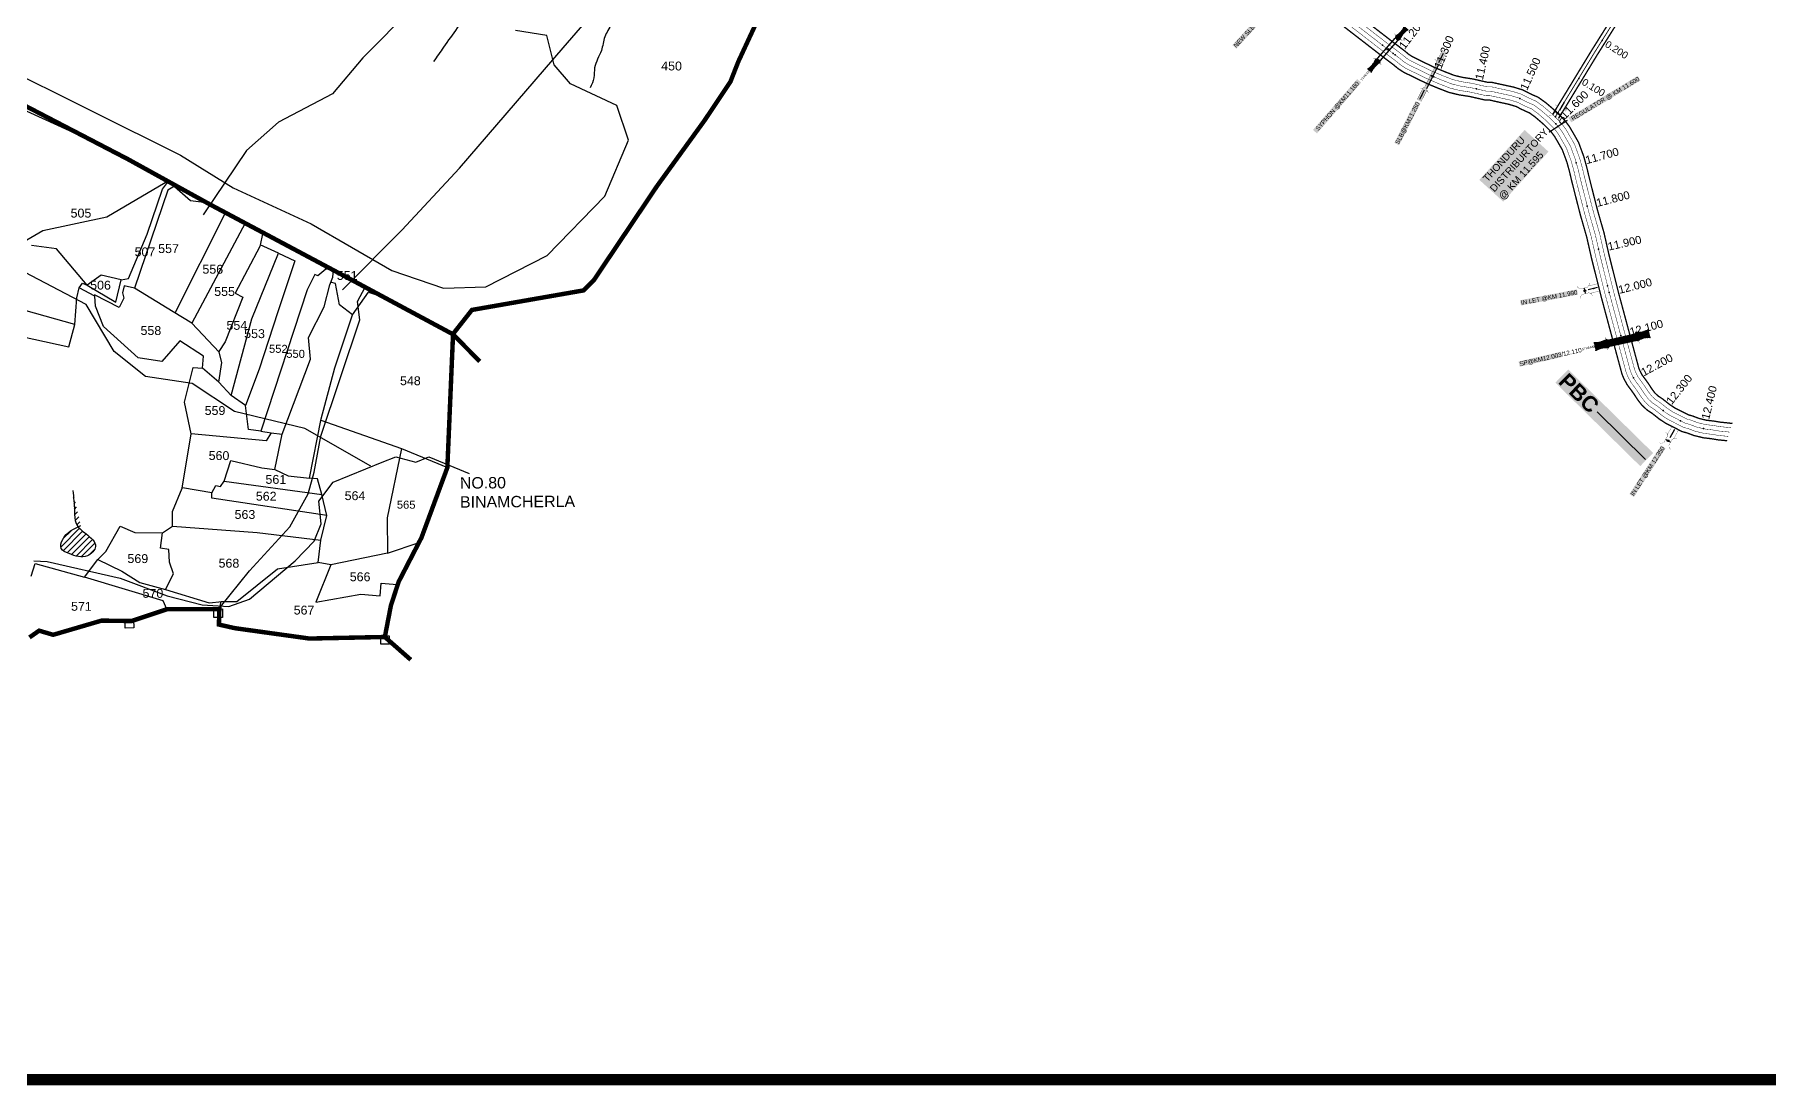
# Model space of a CAD drawing. Header units: inches. Extents: x 177544 to 239871, y 1610424 to 1630335.
# Drawn here: x 182886 to 186784, y 1612119 to 1614481 of the extents above; entities that cross this region are included whole.
import ezdxf
from ezdxf.enums import TextEntityAlignment as Align

# ---------------------------------------------------------------- set-up
doc = ezdxf.new("R2010")
doc.units = ezdxf.units.IN
doc.header["$MEASUREMENT"] = 0
for name, pattern in [('ACAD_ISO02W100', [15, 12, -3]), ('DASHED2', [0.375, 0.25, -0.125]), ('HIDDEN2', [0.1875, 0.125, -0.0625])]:
    doc.linetypes.add(name, pattern=pattern)
for name, color, linetype in [('CANAL1', 7, 'Continuous'), ('CSMark', 72, 'Continuous'), ('PLOT', 7, 'Continuous'), ('PLOT NO', 7, 'Continuous'), ('ROAD', 1, 'Continuous'), ('STREAM', 4, 'Continuous'), ('STRUCTURE', 5, 'Continuous'), ('text2', 7, 'Continuous'), ('Title', 7, 'Continuous'), ('VILLAGE BOUNDARY STONES', 1, 'Continuous'), ('VILLAGE BOUNDRY', 5, 'Continuous')]:
    doc.layers.add(name, color=color, linetype=linetype)
doc.styles.get("Standard").update_dxf_attribs({"font": 'arial.ttf'})
doc.dimstyles.get("Standard").update_dxf_attribs({"dimtxt": 0.18, "dimasz": 0.18, "dimexe": 0.18, "dimexo": 0.0625, "dimgap": 0.09, "dimtad": 0, "dimtih": 1, "dimtoh": 1, "dimdec": 4, "dimzin": 0, "dimdsep": 46, "dimtxsty": 'Standard', "dimcen": 0.09, "dimadec": 0, "dimazin": 0, "dimtfac": 1, "dimtdec": 4, "dimtofl": 0, "dimtmove": 0, "dimatfit": 3, "dimfxl": 1, "dimtolj": 1, "dimtzin": 0, "dimarcsym": 0})

# ---------------------------------------------------------------- blocks, each defined once
blk = doc.blocks.new('OT')
at = {"layer": 'STRUCTURE', "color": 190}
for points, const_width in [([(769751.4, 1706595.8), (769729.4, 1706595.8)], 0.5), ([(769751.4, 1706579), (769729.4, 1706579)], 0.5), ([(769775.2, 1706601.8), (769775.2, 1706597.8), (769769.2, 1706593.8), (769761.8, 1706593.8), (769754.4, 1706593.8), (769748.4, 1706597.8), (769748.4, 1706601.8)], 0.5), ([(769748.4, 1706573), (769748.4, 1706577), (769754.4, 1706581), (769761.8, 1706581), (769761.8, 1706581), (769761.8, 1706581), (769769.2, 1706581), (769775.2, 1706577), (769775.2, 1706573)], 0.5), ([(769761.8, 1706593.8), (769761.8, 1706581)], 2.5)]:
    blk.add_lwpolyline(points, dxfattribs=dict(at, const_width=const_width))
at = {"layer": 'STRUCTURE', "color": 0}
blk.add_circle((769761.8, 1706587.4), 1.87, dxfattribs=at)
blk.add_leader([(769732.6, 1706587.4), (769753.8, 1706587.4)], dimstyle='Standard', override={"dimasz": 10, "dimgap": 0.09, "dimtad": 0}, dxfattribs=at)
blk = doc.blocks.new('SP')
at = {"layer": 'STRUCTURE'}
h = blk.add_hatch(dxfattribs=at)
h.set_pattern_fill('DASH', color=256, scale=8, style=0)
edge = h.paths.add_edge_path()
edge.add_spline(control_points=[(769825.7, 1706742.1), (769825.3, 1706741.8), (769823.8, 1706740.8), (769820.9, 1706740.3), (769817, 1706739.7), (769811.4, 1706738.9), (769804, 1706739.7), (769798.4, 1706741), (769795.6, 1706741.6)], knot_values=[0, 0, 0, 0, 1.613557, 5.24513, 8.624976, 13.470124, 22.190216, 30.746377, 30.746377, 30.746377, 30.746377], degree=3, periodic=0)
edge.add_line((769795.6, 1706741.6), (769792.6, 1706739.6))
edge.add_line((769792.6, 1706739.6), (769732.6, 1706739.6))
edge.add_line((769732.6, 1706739.6), (769729.6, 1706741.6))
edge.add_spline(control_points=[(769729.6, 1706741.6), (769726.9, 1706740.9), (769721.3, 1706739.5), (769713.9, 1706738.5), (769708.3, 1706739.1), (769704.4, 1706739.6), (769701.5, 1706740), (769700, 1706741), (769699.5, 1706741.3)], knot_values=[0, 0, 0, 0, 8.556161, 17.276253, 22.121402, 25.501247, 29.13282, 30.746377, 30.746377, 30.746377, 30.746377], degree=3, periodic=0)
edge.add_line((769699.5, 1706741.3), (769699.5, 1706722.1))
edge.add_spline(control_points=[(769699.5, 1706722.1), (769700, 1706722.4), (769701.4, 1706723.4), (769704.3, 1706724), (769708.2, 1706724.5), (769713.8, 1706725.3), (769721.2, 1706724.5), (769726.8, 1706723.3), (769729.6, 1706722.6)], knot_values=[0, 0, 0, 0, 1.613557, 5.24513, 8.624976, 13.470124, 22.190216, 30.746377, 30.746377, 30.746377, 30.746377], degree=3, periodic=0)
edge.add_line((769729.6, 1706722.6), (769732.6, 1706724.6))
edge.add_line((769732.6, 1706724.6), (769792.6, 1706724.6))
edge.add_line((769792.6, 1706724.6), (769795.6, 1706722.6))
edge.add_spline(control_points=[(769795.6, 1706722.6), (769798.4, 1706723.3), (769803.9, 1706724.8), (769811.3, 1706725.8), (769817, 1706725.1), (769820.9, 1706724.7), (769823.8, 1706724.2), (769825.2, 1706723.3), (769825.7, 1706723)], knot_values=[0, 0, 0, 0, 8.556161, 17.276253, 22.121402, 25.501247, 29.13282, 30.746377, 30.746377, 30.746377, 30.746377], degree=3, periodic=0)
edge.add_line((769825.7, 1706723), (769825.7, 1706742.1))
h.paths.add_polyline_path([(769764.2, 1706732.1, -1), (769761.1, 1706732.1, -1)], flags=0)
h.paths.add_polyline_path([(769761.1, 1706732.1, 1), (769764.2, 1706732.1, 1)], flags=16)
at = {"layer": 'STRUCTURE', "const_width": 0.628}
for points in [[(769726.6, 1706747.6), (769726.6, 1706743.6), (769732.6, 1706739.6), (769792.6, 1706739.6), (769798.6, 1706743.6), (769798.6, 1706747.6)], [(769726.6, 1706716.6), (769726.6, 1706720.6), (769732.6, 1706724.6), (769792.6, 1706724.6), (769798.6, 1706720.6), (769798.6, 1706716.6)]]:
    blk.add_lwpolyline(points, dxfattribs=at)
at = {"layer": 'STRUCTURE', "color": 3}
blk.add_lwpolyline([(769732.6, 1706724.6), (769792.6, 1706724.6)], dxfattribs=at)
blk.add_lwpolyline([(769732.6, 1706724.6), (769792.6, 1706724.6)], dxfattribs=at)
at = {"layer": 'STRUCTURE', "color": 0}
blk.add_circle((769762.6, 1706732.1), 1.55, dxfattribs=at)
at = {"layer": 'STRUCTURE'}
for points in [[(769699.5, 1706741.3), (769700.9, 1706740.5), (769704.4, 1706739.6), (769707.8, 1706739.2), (769712.6, 1706738.8), (769721.3, 1706739.7), (769729.6, 1706741.6)], [(769825.7, 1706742.1), (769824.3, 1706741.3), (769820.8, 1706740.3), (769817.5, 1706739.8), (769812.7, 1706739.2), (769804, 1706739.9), (769795.6, 1706741.6)], [(769699.5, 1706722.1), (769700.9, 1706723), (769704.4, 1706724), (769707.7, 1706724.5), (769712.5, 1706725), (769721.2, 1706724.4), (769729.6, 1706722.6)], [(769825.7, 1706723), (769824.3, 1706723.8), (769820.8, 1706724.7), (769817.4, 1706725.1), (769812.6, 1706725.5), (769803.9, 1706724.6), (769795.6, 1706722.6)]]:
    blk.add_spline(points, degree=3, dxfattribs=at)
at = {"layer": 'STRUCTURE', "color": 0}
blk.add_text('STREAM', height=5, dxfattribs=at).set_placement((769684.3, 1706732.1), align=Align.MIDDLE_CENTER)
for points in [[(769727.4, 1706732.1), (769700.8, 1706732.1)], [(769824.4, 1706732.1), (769800.5, 1706732.1)]]:
    blk.add_leader(points, dimstyle='Standard', override={"dimasz": 10, "dimgap": 0.09, "dimtad": 0}, dxfattribs=at)
blk = doc.blocks.new('SLB')
at = {"layer": 'STRUCTURE'}
h = blk.add_hatch(dxfattribs=at)
h.set_pattern_fill('DOTS', color=6, scale=20, angle=320.3722, style=0)
h.set_pattern_definition([(320.372247934, (-159.4327, -72.9564), (1.2786241598, 0.5641323054), [0, -1.25])])
h.paths.add_polyline_path([(769699.5, 1706871.1), (769699.5, 1706861.1), (769729.1, 1706861.1), (769732.1, 1706863.1), (769792.1, 1706863.1), (769795.1, 1706861.1), (769824.7, 1706861.1), (769824.7, 1706871.1), (769795.1, 1706871.1), (769792.1, 1706869.1), (769732.1, 1706869.1), (769729.1, 1706871.1)])
at = {"layer": 'STRUCTURE', "color": 6, "linetype": 'ACAD_ISO02W100', "ltscale": 0.5, "const_width": 0.5}
for points in [[(769699.5, 1706871.1), (769729.1, 1706871.1)], [(769699.5, 1706861.1), (769729.1, 1706861.1)], [(769795.1, 1706871.1), (769824.7, 1706871.1)], [(769795.1, 1706861.1), (769824.7, 1706861.1)]]:
    blk.add_lwpolyline(points, dxfattribs=at)
at = {"layer": 'STRUCTURE', "color": 6, "const_width": 0.628}
for points in [[(769726.1, 1706877.1), (769726.1, 1706873.1), (769732.1, 1706869.1), (769792.1, 1706869.1), (769798.1, 1706873.1), (769798.1, 1706877.1)], [(769726.1, 1706855.1), (769726.1, 1706859.1), (769732.1, 1706863.1), (769792.1, 1706863.1), (769798.1, 1706859.1), (769798.1, 1706855.1)]]:
    blk.add_lwpolyline(points, dxfattribs=at)
at = {"layer": 'STRUCTURE', "color": 6}
blk.add_lwpolyline([(769732.1, 1706863.1), (769792.1, 1706863.1)], dxfattribs=at)
blk.add_lwpolyline([(769732.1, 1706863.1), (769792.1, 1706863.1)], dxfattribs=at)
at = {"layer": 'STRUCTURE', "color": 0}
blk.add_circle((769762.1, 1706866.1), 1.24, dxfattribs=at)
for points in [[(769703.8, 1706866), (769726.7, 1706866)], [(769818.6, 1706865.8), (769795.7, 1706865.8)]]:
    blk.add_leader(points, dimstyle='Standard', override={"dimasz": 10, "dimgap": 0.09, "dimtad": 0}, dxfattribs=at)
blk = doc.blocks.new('UT')
at = {"layer": 'STRUCTURE'}
h = blk.add_hatch(dxfattribs=at)
h.set_pattern_fill('DASH', color=150, scale=8, angle=-39.6278, style=0)
h.set_pattern_definition([(320.372247933, (-4370.464, -6260.8811), (1.40800153113, 0.132407282), [1, -1])])
h.paths.add_polyline_path([(765163, 1700681.9), (765165.6, 1700680.6), (765167.2, 1700680.3), (765169.1, 1700680), (765172.4, 1700679.6), (765176.4, 1700679.3), (765179.5, 1700679.5), (765183.1, 1700679.9), (765187.7, 1700680.9), (765188.9, 1700681.2), (765193.1, 1700682.2), (765196.1, 1700680.2), (765196.1, 1700672.2), (765193.1, 1700670.2), (765190.5, 1700670.8), (765188.1, 1700671.3), (765185.5, 1700671.8), (765183.6, 1700672.1), (765181, 1700672.5), (765180.3, 1700672.5), (765178.5, 1700672.6), (765176.7, 1700672.6), (765174.6, 1700672.5), (765172.5, 1700672.3), (765170.4, 1700672), (765168.5, 1700671.7), (765166.1, 1700671.2), (765165, 1700670.8), (765163, 1700669.7)])
h.paths.add_polyline_path([(765259.1, 1700682.2), (765256.1, 1700680.2), (765256.1, 1700672.2), (765259.1, 1700670.2), (765261.9, 1700671), (765264.4, 1700671.6), (765266.4, 1700672), (765269.1, 1700672.5), (765272.7, 1700673), (765276.1, 1700673.1), (765278.6, 1700672.9), (765281.2, 1700672.7), (765283.9, 1700672.3), (765286.4, 1700671.9), (765288, 1700671.3), (765289.2, 1700670.6), (765289.1, 1700682.7), (765287.6, 1700681.8), (765285.7, 1700681.2), (765283, 1700680.7), (765281.2, 1700680.4), (765276.7, 1700679.9), (765272.7, 1700679.9), (765268.7, 1700680.3), (765264.8, 1700681), (765261.2, 1700681.7)])
at = {"layer": 'STRUCTURE', "color": 150, "const_width": 0.628}
for points in [[(765190.1, 1700688.2), (765190.1, 1700684.2), (765196.1, 1700680.2), (765256.1, 1700680.2), (765262.1, 1700684.2), (765262.1, 1700688.2)], [(765190.1, 1700664.2), (765190.1, 1700668.2), (765196.1, 1700672.2), (765256.1, 1700672.2), (765262.1, 1700668.2), (765262.1, 1700664.2)]]:
    blk.add_lwpolyline(points, dxfattribs=at)
at = {"layer": 'STRUCTURE', "color": 150}
for points in [[(765196.1, 1700680.2), (765256.1, 1700680.2)], [(765196.1, 1700672.2), (765256.1, 1700672.2)], [(765196.1, 1700672.2), (765256.1, 1700672.2)]]:
    blk.add_lwpolyline(points, dxfattribs=at)
at = {"layer": 'STRUCTURE', "color": 0}
blk.add_circle((765226.1, 1700676.2), 1.89, dxfattribs=at)
at = {"layer": 'STRUCTURE', "color": 150}
for points in [[(765163, 1700681.9), (765164.4, 1700681.1), (765167.9, 1700680.2), (765171.2, 1700679.8), (765176.1, 1700679.4), (765184.7, 1700680.3), (765193.1, 1700682.2)], [(765163, 1700669.7), (765164.3, 1700670.6), (765167.8, 1700671.6), (765171.2, 1700672.1), (765176, 1700672.6), (765184.7, 1700672), (765193.1, 1700670.2)], [(765289.1, 1700682.7), (765287.8, 1700681.9), (765284.3, 1700680.9), (765280.9, 1700680.4), (765276.1, 1700679.8), (765267.4, 1700680.5), (765259.1, 1700682.2)], [(765289.2, 1700670.6), (765287.8, 1700671.4), (765284.2, 1700672.3), (765280.9, 1700672.7), (765276.1, 1700673.1), (765267.4, 1700672.2), (765259.1, 1700670.2)]]:
    blk.add_spline(points, degree=3, dxfattribs=at)
at = {"layer": 'STRUCTURE', "color": 0}
blk.add_text('STREAM', height=5, dxfattribs=at).set_placement((765148.2, 1700675.8), align=Align.MIDDLE_CENTER)
for points in [[(765190.9, 1700676), (765164.2, 1700675.8)], [(765289.3, 1700676.7), (765265.4, 1700676.4)]]:
    blk.add_leader(points, dimstyle='Standard', override={"dimasz": 10, "dimgap": 0.09, "dimtad": 0}, dxfattribs=at)
blk = doc.blocks.new('8888')
at = {"layer": 'Title', "color": 5, "insert": (195105.1, 1605625), "char_height": 23, "width": 173.819, "attachment_point": 1, "rotation": 320.8039, "bg_fill": 1, "box_fill_scale": 1.1, "bg_fill_color": 7, "bg_fill_true_color": 16777215, "bg_fill_transparency": 0}
blk.add_mtext('{\\fArial|b1|i0|c0|p34;\\C1;PBC}', dxfattribs=at)
at = {"layer": 'Title', "color": 1}
blk.add_leader([(195232.7, 1605504.6), (195154, 1605569)], dimstyle='Standard', override={"dimtxt": 5, "dimasz": 50, "dimgap": 0.09, "dimtad": 0, "dimzin": 2}, dxfattribs=at)

msp = doc.modelspace()

# ---------------------------------------------------------------- hatches: boundary and pattern name
at = {"layer": 'STREAM'}
h = msp.add_hatch(dxfattribs=at)
h.set_pattern_fill('ANSI31', color=256, scale=76.95324, angle=0.3357)
h.set_pattern_definition([(45.33573, (177263.784, 1610591.874), (-6.841508, 6.761798), [])])
edge = h.paths.add_edge_path()
edge.add_spline(control_points=[(182989.1, 1613377.4), (182973.1, 1613370.1), (182950.7, 1613359.8), (182940.3, 1613323.1), (182970.5, 1613311.3), (182999.8, 1613300.4), (183032.9, 1613333.2), (183001, 1613359.1), (182975.4, 1613378.6), (182975.4, 1613416.7), (182972.9, 1613440.9), (182971.4, 1613456)], knot_values=[0, 0, 0, 0, 51.156018, 71.821221, 92.87656, 134.27538, 162.146739, 197.77218, 230.030025, 258.017777, 304.289025, 304.289025, 304.289025, 304.289025], degree=3, periodic=0)

# ---------------------------------------------------------------- linework, layer by layer
at = {"color": 5, "const_width": 25}
msp.add_lwpolyline([(177556.1, 1628056.9), (191668.7, 1628056.9), (191668.7, 1612131.9), (177556.1, 1612131.9)], close=True, dxfattribs=at)
at = {"layer": 'CANAL1', "color": 200, "const_width": 3}
for points in [[(186299.2, 1614301.2), (186386.2, 1614444.1), (186500.7, 1614626.4), (186568.2, 1614736.7), (186589, 1614760.4), (186612.4, 1614780.3), (186635.2, 1614799.1), (186682.7, 1614843.4), (186719.7, 1614879.3), (186738.3, 1614898.8), (186742.5, 1614903.1), (186755.1, 1614917.3), (186779.8, 1614954.3), (186839.4, 1615043.6)], [(186312.8, 1614292.8), (186399.8, 1614435.7), (186514.3, 1614617.9), (186581.1, 1614727.2), (186600.3, 1614748.9), (186622.7, 1614768.1), (186645.7, 1614787.1), (186693.7, 1614831.8), (186731, 1614868), (186749.9, 1614887.7), (186754.2, 1614892.2), (186767.8, 1614907.5), (186793.1, 1614945.4)], [(185775.3, 1614591.6), (185940.1, 1614464.2), (185966.7, 1614444.2), (185975.4, 1614436.8), (185983.8, 1614431.4), (186032.3, 1614407.6), (186056.3, 1614397.7), (186078.1, 1614389.2), (186096.6, 1614384.8), (186119.8, 1614381.2), (186152.9, 1614373.7), (186163.4, 1614373.4), (186185.3, 1614368.6), (186211.1, 1614363), (186232.2, 1614356.6), (186245.9, 1614349.4), (186256, 1614344.7), (186266.7, 1614340.2), (186283.9, 1614327.8), (186294.4, 1614318.9), (186306.7, 1614308.2), (186325.9, 1614289), (186336.5, 1614275.1), (186346.6, 1614257.9), (186357.6, 1614238.7), (186369.4, 1614206.8), (186375.9, 1614183.4), (186380.8, 1614162.6), (186388.3, 1614133), (186400.3, 1614086), (186414.9, 1614035.2), (186425.5, 1613988.3), (186447.2, 1613901.8), (186475.3, 1613797.4), (186493.2, 1613731), (186495.5, 1613725.4), (186500.6, 1613715.9), (186514.2, 1613697.3), (186522.8, 1613684.1), (186529.8, 1613674.9), (186537, 1613668.3), (186546.3, 1613662.3), (186562.8, 1613649.2), (186574.8, 1613641.4), (186581.9, 1613637.9), (186596.3, 1613630.6), (186604.8, 1613626.2), (186613.8, 1613623.8), (186628.6, 1613618.2), (186645.5, 1613614.1), (186661.1, 1613612.4), (186677.1, 1613609.7), (186689.9, 1613608.5), (186703.8, 1613606.9)], [(185750.4, 1614560.3), (185915.8, 1614432.4), (185941.7, 1614412.8), (185951.6, 1614404.6), (185964, 1614396.5), (186015.9, 1614371.2), (186041.4, 1614360.6), (186066.1, 1614351), (186088.9, 1614345.5), (186112.3, 1614341.9), (186147.9, 1614333.8), (186158.5, 1614333.6), (186176.7, 1614329.5), (186201, 1614324.2), (186217, 1614319.4), (186228.2, 1614313.6), (186239.8, 1614308.1), (186247, 1614305.1), (186259.2, 1614296.3), (186268.3, 1614288.6), (186279.3, 1614279), (186295.7, 1614262.6), (186303.2, 1614252.8), (186312, 1614237.8), (186321.2, 1614221.7), (186331.3, 1614194.5), (186337.1, 1614173.5), (186341.9, 1614153.2), (186349.5, 1614123.1), (186361.7, 1614075.5), (186376.1, 1614025.3), (186386.6, 1613979), (186408.5, 1613891.7), (186436.6, 1613787), (186455.2, 1613718.2), (186459.2, 1613708.3), (186466.6, 1613694.5), (186481.3, 1613674.5), (186490.1, 1613661), (186500.1, 1613647.9), (186512.4, 1613636.6), (186522.9, 1613629.8), (186539.4, 1613616.7), (186554.9, 1613606.6), (186564, 1613602.1), (186578.2, 1613594.9), (186590.3, 1613588.7), (186601.4, 1613585.7), (186616.8, 1613579.9), (186638.5, 1613574.7), (186655.6, 1613572.7), (186671.9, 1613570), (186685.7, 1613568.7), (186691.8, 1613568)]]:
    msp.add_lwpolyline(points, dxfattribs=at)
at = {"layer": 'CANAL1', "color": 3, "linetype": 'HIDDEN2', "ltscale": 4, "true_color": 0x00ff00, "const_width": 2}
msp.add_lwpolyline([(186306, 1614297), (186393, 1614439.9), (186507.5, 1614622.1), (186574.6, 1614731.9), (186594.7, 1614754.6), (186617.6, 1614774.2), (186640.5, 1614793.1), (186688.2, 1614837.6), (186725.4, 1614873.6), (186744.1, 1614893.2), (186748.4, 1614897.7), (186761.5, 1614912.4), (186786.4, 1614949.8)], dxfattribs=at)
at = {"layer": 'CANAL1', "color": 5, "const_width": 1}
for points in [[(185756.6, 1614568.2), (185921.9, 1614440.4), (185948, 1614420.7), (185957.5, 1614412.7), (185968.9, 1614405.2), (186020, 1614380.3), (186045.1, 1614369.9), (186069.1, 1614360.5), (186090.8, 1614355.3), (186114.2, 1614351.7), (186149.2, 1614343.8), (186159.7, 1614343.5), (186178.9, 1614339.3), (186203.6, 1614333.9), (186220.8, 1614328.7), (186232.6, 1614322.5), (186243.8, 1614317.3), (186252, 1614313.9), (186265.4, 1614304.1), (186274.8, 1614296.2), (186286.2, 1614286.3), (186303.2, 1614269.2), (186311.5, 1614258.3), (186320.6, 1614242.8), (186330.3, 1614225.9), (186340.8, 1614197.6), (186346.8, 1614176), (186351.6, 1614155.5), (186359.2, 1614125.6), (186371.4, 1614078.2), (186385.8, 1614027.8), (186396.3, 1613981.3), (186418.1, 1613894.2), (186446.3, 1613789.6), (186464.7, 1613721.4), (186468.3, 1613712.6), (186475.1, 1613699.8), (186489.5, 1613680.2), (186498.3, 1613666.8), (186507.5, 1613654.6), (186518.6, 1613644.5), (186528.7, 1613637.9), (186545.3, 1613624.8), (186559.9, 1613615.3), (186568.5, 1613611), (186582.7, 1613603.8), (186593.9, 1613598.1), (186604.5, 1613595.2), (186619.8, 1613589.5), (186640.2, 1613584.5), (186657, 1613582.6), (186673.2, 1613579.9), (186686.8, 1613578.6), (186694.8, 1613577.7)], [(185769, 1614583.8), (185934, 1614456.3), (185960.4, 1614436.3), (185969.5, 1614428.8), (185978.8, 1614422.7), (186028.2, 1614398.5), (186052.6, 1614388.4), (186075.1, 1614379.7), (186094.7, 1614375), (186117.9, 1614371.4), (186151.7, 1614363.7), (186162.2, 1614363.5), (186183.2, 1614358.8), (186208.6, 1614353.3), (186228.4, 1614347.3), (186241.5, 1614340.5), (186251.9, 1614335.6), (186261.8, 1614331.4), (186277.7, 1614319.9), (186287.9, 1614311.3), (186299.8, 1614300.9), (186318.3, 1614282.4), (186328.2, 1614269.5), (186337.9, 1614252.9), (186348.5, 1614234.4), (186359.9, 1614203.7), (186366.2, 1614180.9), (186371.1, 1614160.3), (186378.6, 1614130.5), (186390.7, 1614083.4), (186405.2, 1614032.8), (186415.8, 1613986), (186437.5, 1613899.2), (186465.6, 1613794.8), (186483.7, 1613727.8), (186486.4, 1613721.1), (186492.1, 1613710.5), (186505.9, 1613691.6), (186514.7, 1613678.3), (186522.4, 1613668.2), (186530.9, 1613660.4), (186540.4, 1613654.2), (186557, 1613641.1), (186569.8, 1613632.7), (186577.4, 1613628.9), (186591.8, 1613621.7), (186601.2, 1613616.8), (186610.7, 1613614.3), (186625.7, 1613608.6), (186643.7, 1613604.3), (186659.8, 1613602.5), (186675.8, 1613599.8), (186688.8, 1613598.5), (186700.8, 1613597.2)]]:
    msp.add_lwpolyline(points, dxfattribs=at)
at = {"layer": 'CANAL1', "color": 1, "linetype": 'HIDDEN2', "ltscale": 4, "const_width": 1}
msp.add_lwpolyline([(185762.8, 1614576), (185928, 1614448.3), (185954.2, 1614428.5), (185963.5, 1614420.7), (185973.9, 1614414), (186024.1, 1614389.4), (186048.8, 1614379.2), (186072.1, 1614370.1), (186092.7, 1614365.1), (186116.1, 1614361.5), (186150.4, 1614353.8), (186161, 1614353.5), (186181, 1614349), (186206.1, 1614343.6), (186224.6, 1614338), (186237, 1614331.5), (186247.9, 1614326.4), (186256.9, 1614322.7), (186271.6, 1614312), (186281.4, 1614303.7), (186293, 1614293.6), (186310.8, 1614275.8), (186319.8, 1614263.9), (186329.3, 1614247.8), (186339.4, 1614230.2), (186350.3, 1614200.7), (186356.5, 1614178.5), (186361.4, 1614157.9), (186368.9, 1614128.1), (186381, 1614080.8), (186395.5, 1614030.3), (186406.1, 1613983.6), (186427.8, 1613896.7), (186455.9, 1613792.2), (186474.2, 1613724.6), (186477.3, 1613716.8), (186483.6, 1613705.2), (186497.7, 1613685.9), (186506.5, 1613672.6), (186514.9, 1613661.4), (186524.7, 1613652.4), (186534.6, 1613646), (186551.1, 1613633), (186564.9, 1613624), (186573, 1613620), (186587.2, 1613612.8), (186597.6, 1613607.5), (186607.6, 1613604.8), (186622.7, 1613599), (186642, 1613594.4), (186658.4, 1613592.5), (186674.5, 1613589.8), (186687.8, 1613588.6), (186697.8, 1613587.4)], dxfattribs=at)
at = {"layer": 'PLOT'}
for points in [[(182841.6, 1614320.8), (183023.7, 1614238)], [(183079.7, 1613930), (183096.5, 1613932.7), (183138.6, 1614032.2), (183173.1, 1614133.2), (183184.6, 1614148.6)], [(183199.8, 1614140.2), (183185.1, 1614131), (183110.2, 1613910.9)], [(183185.3, 1614151.2), (183184.6, 1614148.6), (183200.3, 1614139.8), (183236.3, 1614107.9), (183271.7, 1614103.6)], [(183201.7, 1613855.4), (183315, 1614080.4)], [(183358.9, 1614057), (183239.2, 1613832.6)], [(183398.8, 1614035.8), (183391.8, 1614004.4), (183336.4, 1613899.8), (183353.6, 1613891), (183313.9, 1613790.4), (183299.5, 1613768.6)], [(183183.1, 1613189.4), (183174.2, 1613208.5), (182997.2, 1613261.7), (183027.4, 1613301), (183045.7, 1613319.2), (183077.7, 1613376.3), (183110.7, 1613361.8), (183172.9, 1613361.4), (183195.5, 1613376.2), (183195.5, 1613409.3), (183217.5, 1613461.5), (183237.3, 1613583.6), (183222.7, 1613655.1), (183241.9, 1613732.7), (183262.9, 1613731.1), (183265.3, 1613758.5), (183212.2, 1613792.7), (183171.3, 1613746.5), (183118, 1613754.7), (183040.2, 1613824.6), (183022.2, 1613870.3), (183020.5, 1613892.9), (182985.8, 1613911.8), (182992.9, 1613922.4), (183003.8, 1613918.1), (182934.4, 1613999.3), (182878.6, 1614007.2)], [(183327.7, 1613669.7), (183374.1, 1613842), (183433.8, 1613989.3), (183392.7, 1614008.2)], [(183433.8, 1613989.3), (183470.6, 1613972.3), (183432.4, 1613857.6), (183390.2, 1613728.9), (183360, 1613647.5)], [(183425.3, 1613503.2), (183442.4, 1613582.7), (183506.1, 1613751.6), (183501.3, 1613800.5), (183536.8, 1613869.1), (183549.2, 1613918.5), (183556.2, 1613936), (183557.8, 1613951.8), (183540.2, 1613953.6), (183522.2, 1613938.4), (183515.9, 1613942), (183498, 1613907.2), (183394.3, 1613589.5), (183417.2, 1613586.2), (183442.4, 1613582.7)], [(183540.2, 1613953.6), (183536.6, 1613962.4)], [(182420.5, 1613895.9), (182573.3, 1613820.5), (182611.6, 1613815.3), (182619.8, 1613853.9), (182718.7, 1613832.3), (182962.4, 1613779), (182976.2, 1613829), (182980.5, 1613889.5), (182985.8, 1613911.8)], [(183003.8, 1613918.1), (183068, 1613879.9), (183079.7, 1613930), (183035.3, 1613940.4), (183003.8, 1613918.1)], [(183299.5, 1613699.5), (183306.7, 1613743.6), (183300.6, 1613767.4), (183239.2, 1613832.6), (183197.2, 1613858.1), (183110.2, 1613910.9), (183086.5, 1613916.6), (183082.7, 1613900.8), (183086.3, 1613888.6), (183075.2, 1613867.3), (183020.3, 1613895.8)], [(183600.4, 1613851.2), (183570.8, 1613873.9), (183562.2, 1613921.7), (183550.7, 1613924.6)], [(183639.1, 1613907.8), (183635.9, 1613902.1), (183670.5, 1613890.9)], [(182976.2, 1613829), (182818.1, 1613873.6), (182782.8, 1613867.6), (182725.1, 1613892.4), (182718.7, 1613832.3)], [(183300.8, 1613189.5), (183304.9, 1613206.7), (183340.5, 1613207.1), (183431.3, 1613280.3), (183523.4, 1613294.7), (183529.3, 1613344.9), (183542.7, 1613400), (183531.1, 1613447.4), (183521.3, 1613482.5), (183503.3, 1613484.3), (183529.5, 1613617.4), (183560.5, 1613732.2), (183600.4, 1613851.2), (183635.9, 1613902.1)], [(183394.3, 1613589.5), (183366.7, 1613593), (183360, 1613647.5), (183327.7, 1613669.7), (183299.5, 1613699.5), (183262.9, 1613731.1)], [(183528.9, 1613614.3), (183710.2, 1613550.9), (183813.6, 1613507.7)], [(183417.2, 1613586.2), (183406.4, 1613568.2), (183237.3, 1613583.6)], [(183283.8, 1613451.2), (183292.9, 1613467.8), (183303.4, 1613465.6), (183312, 1613477.4), (183327, 1613523.5), (183396.1, 1613507.5), (183425.3, 1613503.2), (183455.6, 1613489.5), (183503.3, 1613484.3)], [(183710.2, 1613550.9), (183678.6, 1613395), (183678.7, 1613315.2), (183749.9, 1613339.6), (183755.4, 1613350.3)], [(183312, 1613477.4), (183531.1, 1613447.4)], [(183542.7, 1613400), (183283.8, 1613439.2), (183283.8, 1613451.2), (183217.6, 1613462)], [(183180.1, 1613234), (183197.7, 1613269), (183189.1, 1613295.4), (183187.1, 1613323.8), (183168.7, 1613326.5), (183172.9, 1613361.4)], [(183195.5, 1613376.2), (183386.1, 1613361.6), (183529.3, 1613344.9)], [(182877.5, 1613263.6), (182886.4, 1613292.5), (182997.2, 1613261.7)], [(183027.4, 1613301), (183081.7, 1613275.1), (183122.2, 1613249.3), (183180.1, 1613234), (183277.9, 1613204), (183307.3, 1613206.7)], [(183551.5, 1613288.8), (183517.9, 1613205.5), (183618.9, 1613223.4), (183662.5, 1613219.5), (183665.1, 1613247.8), (183700.7, 1613244.6)], [(183678.7, 1613315.2), (183551.5, 1613288.8), (183523.4, 1613294.7)]]:
    msp.add_lwpolyline(points, dxfattribs=at)
at = {"layer": 'ROAD'}
for points in [[(183577.5, 1613907.6), (183711.1, 1614041.7), (183840.6, 1614180.8), (184074.4, 1614451.2), (184171.6, 1614564), (184244.4, 1614646.8), (184286.5, 1614689.7), (184307.9, 1614790.7), (184332.8, 1614852.4), (184329.3, 1614925.5), (184323.7, 1615003.7), (184339.5, 1615058.1), (184369.3, 1615124.9), (184424.5, 1615214), (184447.5, 1615256.9), (184507.4, 1615305.9), (184559.7, 1615360.8), (184588.6, 1615435), (184596.6, 1615494.8)], [(184334, 1615030.3), (184206.3, 1614958.7), (184100, 1614886.1), (183973.1, 1614794.1), (183847.7, 1614654.8), (183623.8, 1614428.6), (183555.1, 1614347.7), (183433.7, 1614284.1), (183362.2, 1614220.3), (183264.7, 1614075.5)], [(183641.8, 1613511.3), (183492.9, 1613595.9), (183334.8, 1613634.1), (183239.5, 1613696.4), (183134.9, 1613712.4), (183064.5, 1613768.9), (183001, 1613874.1), (182802, 1613978.8), (182634, 1614084.6), (182397, 1614210.1), (182205.2, 1614277.1), (182025.5, 1614362.6), (181898.3, 1614398.6), (181798.6, 1614385), (181710.4, 1614456.8), (181655, 1614583.4), (181546.8, 1614624.3)], [(182796.2, 1614417.8), (183013.1, 1614309.3), (183213.2, 1614210.3), (183331.7, 1614136.8), (183507.1, 1614055.9), (183688.9, 1613950.7), (183804.8, 1613910.9), (183900.2, 1613913.9), (184037.8, 1613984.3), (184167.4, 1614117.9), (184221.1, 1614244), (184195.1, 1614321.2), (184090.2, 1614369.9), (184053.8, 1614412.8), (184037.5, 1614479.1), (183966.7, 1614490.2)], [(181563.5, 1613367.5), (181616.9, 1613405.8), (181693.1, 1613412.9), (181737.3, 1613388.8), (181782.3, 1613379.2), (181858.6, 1613426.6), (181950.9, 1613475.7), (182074.3, 1613540.7), (182119.7, 1613560.1), (182195, 1613594.5), (182256.8, 1613638), (182420.1, 1613712), (182478.3, 1613825.4), (182496.1, 1613875), (182542.3, 1613904), (182612.3, 1613907.7), (182689.6, 1613951.1), (182745.5, 1613988.4), (182813.6, 1613988.4), (182904.2, 1614040.8), (183047.7, 1614071.3), (183179.2, 1614148.7), (183188.9, 1614149.2)], [(183260.4, 1614109.8), (183259.5, 1614109.9), (183226.7, 1614124.6), (183219.2, 1614132.5)], [(183303.1, 1613194.9), (183368.7, 1613276), (183459.1, 1613374.9), (183500.4, 1613448.5), (183513.9, 1613497.7), (183529, 1613578.1), (183617, 1613840.1), (183611.3, 1613880.9), (183629, 1613913.2)], [(182883.7, 1613297.8), (182913.3, 1613296.6), (183078, 1613259.4), (183183.5, 1613219.3), (183262.1, 1613199.4), (183321.8, 1613195.8), (183368.9, 1613212.1), (183471.6, 1613298.1), (183514.4, 1613342.1), (183530, 1613381.4), (183524.2, 1613432.1), (183556.7, 1613474.6), (183667.1, 1613519.7), (183697.8, 1613531.9), (183742.6, 1613519.8), (183772, 1613532), (183862.4, 1613494.4)]]:
    msp.add_lwpolyline(points, dxfattribs=at)
at = {"layer": 'STREAM'}
for points in [[(184213.8, 1615245.9), (184214.4, 1615228.4), (184223.1, 1615181.5), (184214, 1615142.3), (184206.4, 1615113.1), (184189.2, 1615075.5), (184170.9, 1615032), (184151.8, 1614979.4), (184145.3, 1614958.3), (184131.3, 1614940.5), (184122.3, 1614923.2), (184096.4, 1614882.6), (184077.2, 1614829.2), (184053.7, 1614808.1), (184016.8, 1614793.2), (183997.7, 1614755.6), (183953.8, 1614677.7), (183938.5, 1614614.8), (183926.1, 1614594.8), (183872.9, 1614542), (183835.9, 1614495.9), (183805, 1614452.5), (183782.6, 1614420.3)], [(184326.3, 1614998.5), (184311.4, 1614987), (184285.5, 1614958.5), (184261.8, 1614920.3), (184234.9, 1614883.1), (184217.6, 1614825.7), (184213.8, 1614791), (184200.3, 1614754.1), (184179.8, 1614715.5), (184165, 1614662.6), (184160.3, 1614642.9), (184186.3, 1614624.9), (184219.8, 1614603.3), (184212.7, 1614571.5), (184196.4, 1614547.3), (184182.3, 1614504.7), (184167.7, 1614475.8), (184160, 1614445.1), (184144.8, 1614406.4), (184143, 1614383.8), (184134.8, 1614361.3)], [(182971.4, 1613456), (182975, 1613409.8), (182978.9, 1613382.1), (183001.1, 1613358.7), (183022.5, 1613330.3), (183004, 1613309.5), (182962.8, 1613314.4), (182945.2, 1613325.9), (182948.5, 1613346.3), (182989.1, 1613377.4)]]:
    msp.add_spline(points, degree=3, dxfattribs=at)
at = {"layer": 'text2', "color": 84, "linetype": 'Continuous', "const_width": 3, "elevation": 183}
msp.add_lwpolyline([(186291.3, 1614261.5), (186332.7, 1614288.5)], dxfattribs=at)
at = {"layer": 'text2', "color": 2, "linetype": 'Continuous'}
for p in [(185916.4, 1614457.2, 187), (186410.4, 1614467.6), (185940.7, 1614438.7), (186027.4, 1614388), (186358, 1614382.4), (186306, 1614297, 3), (186306, 1614296, 184), (186312, 1614275, 183), (186422.9, 1613916.2), (186455.5, 1613794.4, 181), (186586.5, 1613613.1)]:
    msp.add_point(p, dxfattribs=at)
at = {"layer": 'text2', "color": 3, "linetype": 'Continuous'}
for p in [(185945.4, 1614435.1), (186032.2, 1614386.1), (186128, 1614358.8), (186225.5, 1614337.5), (186306.4, 1614280.1), (186352.6, 1614192.4), (186377.3, 1614095.4), (186402.7, 1613998.6), (186426.7, 1613901.4), (186452.6, 1613804.7), (186481.5, 1613709.1), (186547.7, 1613635.7), (186638.4, 1613595.3)]:
    msp.add_point(p, dxfattribs=at)
at = {"layer": 'VILLAGE BOUNDARY STONES'}
for points in [[(183088.8, 1613166), (183108.1, 1613166.1), (183108.2, 1613147.2), (183088.9, 1613147.1)], [(183288.6, 1613189.8), (183308, 1613190), (183308.1, 1613171), (183288.8, 1613170.9)], [(183663.7, 1613129.4), (183683, 1613129.5), (183683.2, 1613110.6), (183663.8, 1613110.5)]]:
    msp.add_lwpolyline(points, close=True, dxfattribs=at)
at = {"layer": 'VILLAGE BOUNDRY', "color": 5, "linetype": 'DASHED2', "ltscale": 50, "const_width": 10}
msp.add_lwpolyline([(180713.4, 1616259.9), (180831.2, 1616047.6), (180841.4, 1616016.2), (180911.9, 1615886.6), (180954.9, 1615826.5), (180995.6, 1615758.6), (181072.7, 1615675.4), (181274.3, 1615450), (181420.8, 1615405.5), (181608.3, 1615323), (181823.6, 1615048.9), (182068.2, 1614752), (182364.2, 1614515.2), (182416.7, 1614551.9), (182592.6, 1614460.3), (182829.3, 1614339), (183094.8, 1614201.1), (183278.8, 1614099.7), (183602.5, 1613927.4), (183809, 1613816.6)], dxfattribs=at)
at = {"layer": 'VILLAGE BOUNDRY', "color": 5, "linetype": 'DASHED2', "ltscale": 50}
for points in [[(182829.3, 1614339, 10, 10, 0), (183094.8, 1614201.1, 10, 10, 0), (183278.8, 1614099.7, 10, 10, 0), (183602.5, 1613927.4, 10, 10, 0), (183809, 1613816.6, 10, 10, 0), (183825.9, 1613807.5, 10, 10, 0), (183886.5, 1613746.5, 10, 10, 0), (183825.9, 1613807.5, 10, 10, 0), (183868.9, 1613862.1, 10, 10, 0), (184120, 1613906, 10, 10, 0), (184142.7, 1613928.5, 10, 10, 0), (184285.2, 1614140.6, 10, 10, 0), (184391.8, 1614287.7, 10, 10, 0), (184450.3, 1614375.2, 10, 10, 0), (184467.7, 1614419.6, 10, 10, 0), (184496.6, 1614481.9, 10, 10, 0), (184534.7, 1614563.8, 10, 10, 0)], [(182829.3, 1614339, 10, 10, 0), (183094.8, 1614201.1, 10, 10, 0), (183278.8, 1614099.7, 10, 10, 0), (183602.8, 1613927.2, 10, 10, 0), (183826.4, 1613807.3, 10, 10, 0), (183813.6, 1613507.7, 10, 10, 0), (183755.4, 1613350.3, 10, 10, 0), (183704.3, 1613251.5, 10, 10, 0), (183686.8, 1613198.4, 10, 10, 0), (183673, 1613127, 10, 10, 0), (183731.3, 1613075.8, 10, 10, 0), (183673, 1613127, 10, 10, 0), (183503.3, 1613123.5, 10, 10, 0), (183335.7, 1613146.8, 10, 10, 0), (183299.9, 1613154.9, 10, 10, 0), (183300.8, 1613189.5, 10, 10, 0), (183183.1, 1613189.4, 10, 10, 0), (183103.3, 1613162.8, 10, 10, 0), (183036, 1613163.8, 10, 10, 0), (182927.1, 1613131.9, 10, 10, 0), (182895.5, 1613141.2, 10, 10, 0), (182873.8, 1613126, 10, 10, 0)]]:
    msp.add_lwpolyline(points, format="xyseb", dxfattribs=at)

# ---------------------------------------------------------------- block references
at = {"layer": 'STRUCTURE', "color": 0}
for name, p, rotation in [('UT', (965965.8, -79486.2), 48.95108082629292), ('SLB', (1355982.6, 152495.3), 62.94475744593005), ('OT', (-886668.9, 3148478), 239.246308096372), ('OT', (518264.7, 3456409.1), 194.066641983901), ('SP', (-181366.2, -222009.6, 181), 12.94634655491093), ('OT', (-911415.9, 3129953.4), 240.1852195107155)]:
    msp.add_blockref(name, p, dxfattribs=dict(at, rotation=rotation))
at = {"layer": 'text2', "xscale": 1.5, "yscale": 1.5, "zscale": 1.5, "rotation": 354.6959179448571}
msp.add_blockref('8888', (-327709.7, -757347.9), dxfattribs=at)

# ---------------------------------------------------------------- texts
at = {"layer": 'CSMark', "color": 1}
for s, height, rotation, p in [('11.200', 18, 52.944, (185959.2, 1614451.8)), ('11.300', 18, 67.5201, (186040.3, 1614406.1)), ('11.400', 18, 77.2602, (186133.5, 1614379.7)), ('0.200', 16, 327.8456, (186419.7, 1614461.7)), ('11.500', 18, 65.6378, (186233.5, 1614357.7)), ('0.100', 16, 328.6716, (186367.4, 1614376.7)), ('11.600', 18, 44.926, (186321, 1614296.1)), ('0', 16, 328.6716, (186315.4, 1614291.3)), ('11.700', 18, 15.5349, (186373.4, 1614198.3)), ('11.800', 18, 14.4055, (186397.8, 1614102.3)), ('11.900', 18, 12.7225, (186423.6, 1614004.1)), ('12.000', 18, 14.0666, (186447.5, 1613906.9)), ('12.100', 18, 15.0563, (186472.9, 1613812.3)), ('12.200', 18, 28.2559, (186499.9, 1613720.4)), ('12.300', 18, 51.6721, (186560.1, 1613653.4)), ('12.400', 18, 76.4524, (186642.4, 1613616.5))]:
    msp.add_text(s, height=height, rotation=rotation, dxfattribs=at).set_placement(p, align=Align.MIDDLE_LEFT)
at = {"layer": 'PLOT NO'}
for s, height, p in [('450', 20, (184317.8, 1614410.4)), ('505', 20, (182989.6, 1614079.7)), ('507', 20, (183133.5, 1613992.6)), ('557', 20, (183186.6, 1613999.9)), ('556', 20, (183286.1, 1613953.5)), ('551', 20, (183588.3, 1613939.6)), ('506', 20, (183033.6, 1613917.8)), ('555', 20, (183312.6, 1613903.5)), ('558', 20, (183146.9, 1613815.8)), ('554', 20, (183340.2, 1613827.4)), ('553', 20, (183380, 1613808.8)), ('552', 18, (183433.5, 1613774.7)), ('550', 18, (183472.3, 1613763.4)), ('548', 20, (183730.4, 1613702.9)), ('559', 20, (183291.1, 1613636)), ('560', 20, (183300.1, 1613534.7)), ('561', 20, (183427.9, 1613481.2)), ('562', 20, (183406.2, 1613443.4)), ('564', 20, (183605.9, 1613444.6)), ('563', 20, (183358.4, 1613402.4)), ('565', 18, (183721, 1613424.4)), ('569', 20, (183117.5, 1613303.2)), ('568', 20, (183322.4, 1613292.9)), ('566', 20, (183617.4, 1613262.3)), ('571', 20, (182990.6, 1613195.9)), ('570', 20, (183151.4, 1613225.1)), ('567', 20, (183491.3, 1613187.4))]:
    msp.add_text(s, height=height, rotation=359.7684, dxfattribs=at).set_placement(p, align=Align.MIDDLE_CENTER)
at = {"layer": 'STRUCTURE', "color": 5, "attachment_point": 1, "bg_fill": 1, "box_fill_scale": 1.1, "bg_fill_color": 7, "bg_fill_true_color": 16777215, "bg_fill_transparency": 0}
for s, insert, char_height, width, rotation in [('NEW SLB@KM10.910', (185580.5, 1614457.4), 10, 140.175, 47.5107), ('\\pi5.02271;SYPHON @KM11.160', (185761.7, 1614266.8), 10, 149.493, 48.9511), (' REGULATOR @ KM 11.600', (186336.3, 1614293.8), 10, 179.759, 31.0912), ('SLB@KM11.250', (185944.6, 1614238), 10, 103.702, 62.9448), ('{\\C1; THONDURU \\PDISTRIBURTORY\\P@ KM 11.595}', (186136.7, 1614154.5), 16, 148.309, 47.764), ('IN LET @KM 11.990', (186227.1, 1613883), 10, 128.531, 10.8211), ('SP@KM12.003/12.110 ', (186223.9, 1613745.4, 181), 10, 95.966, 12.9463), ('IN LET @KM 12.350', (186473.4, 1613448.5), 10, 128.531, 56.9397)]:
    msp.add_mtext(s, dxfattribs=dict(at, insert=insert, char_height=char_height, width=width, rotation=rotation))
at = {"layer": 'text2', "insert": (183841.7, 1613486.1), "char_height": 25.651, "width": 268.811, "attachment_point": 1, "rotation": 0.3357}
msp.add_mtext('NO.80 BINAMCHERLA ', dxfattribs=at)

doc.saveas('drawing.dxf')
